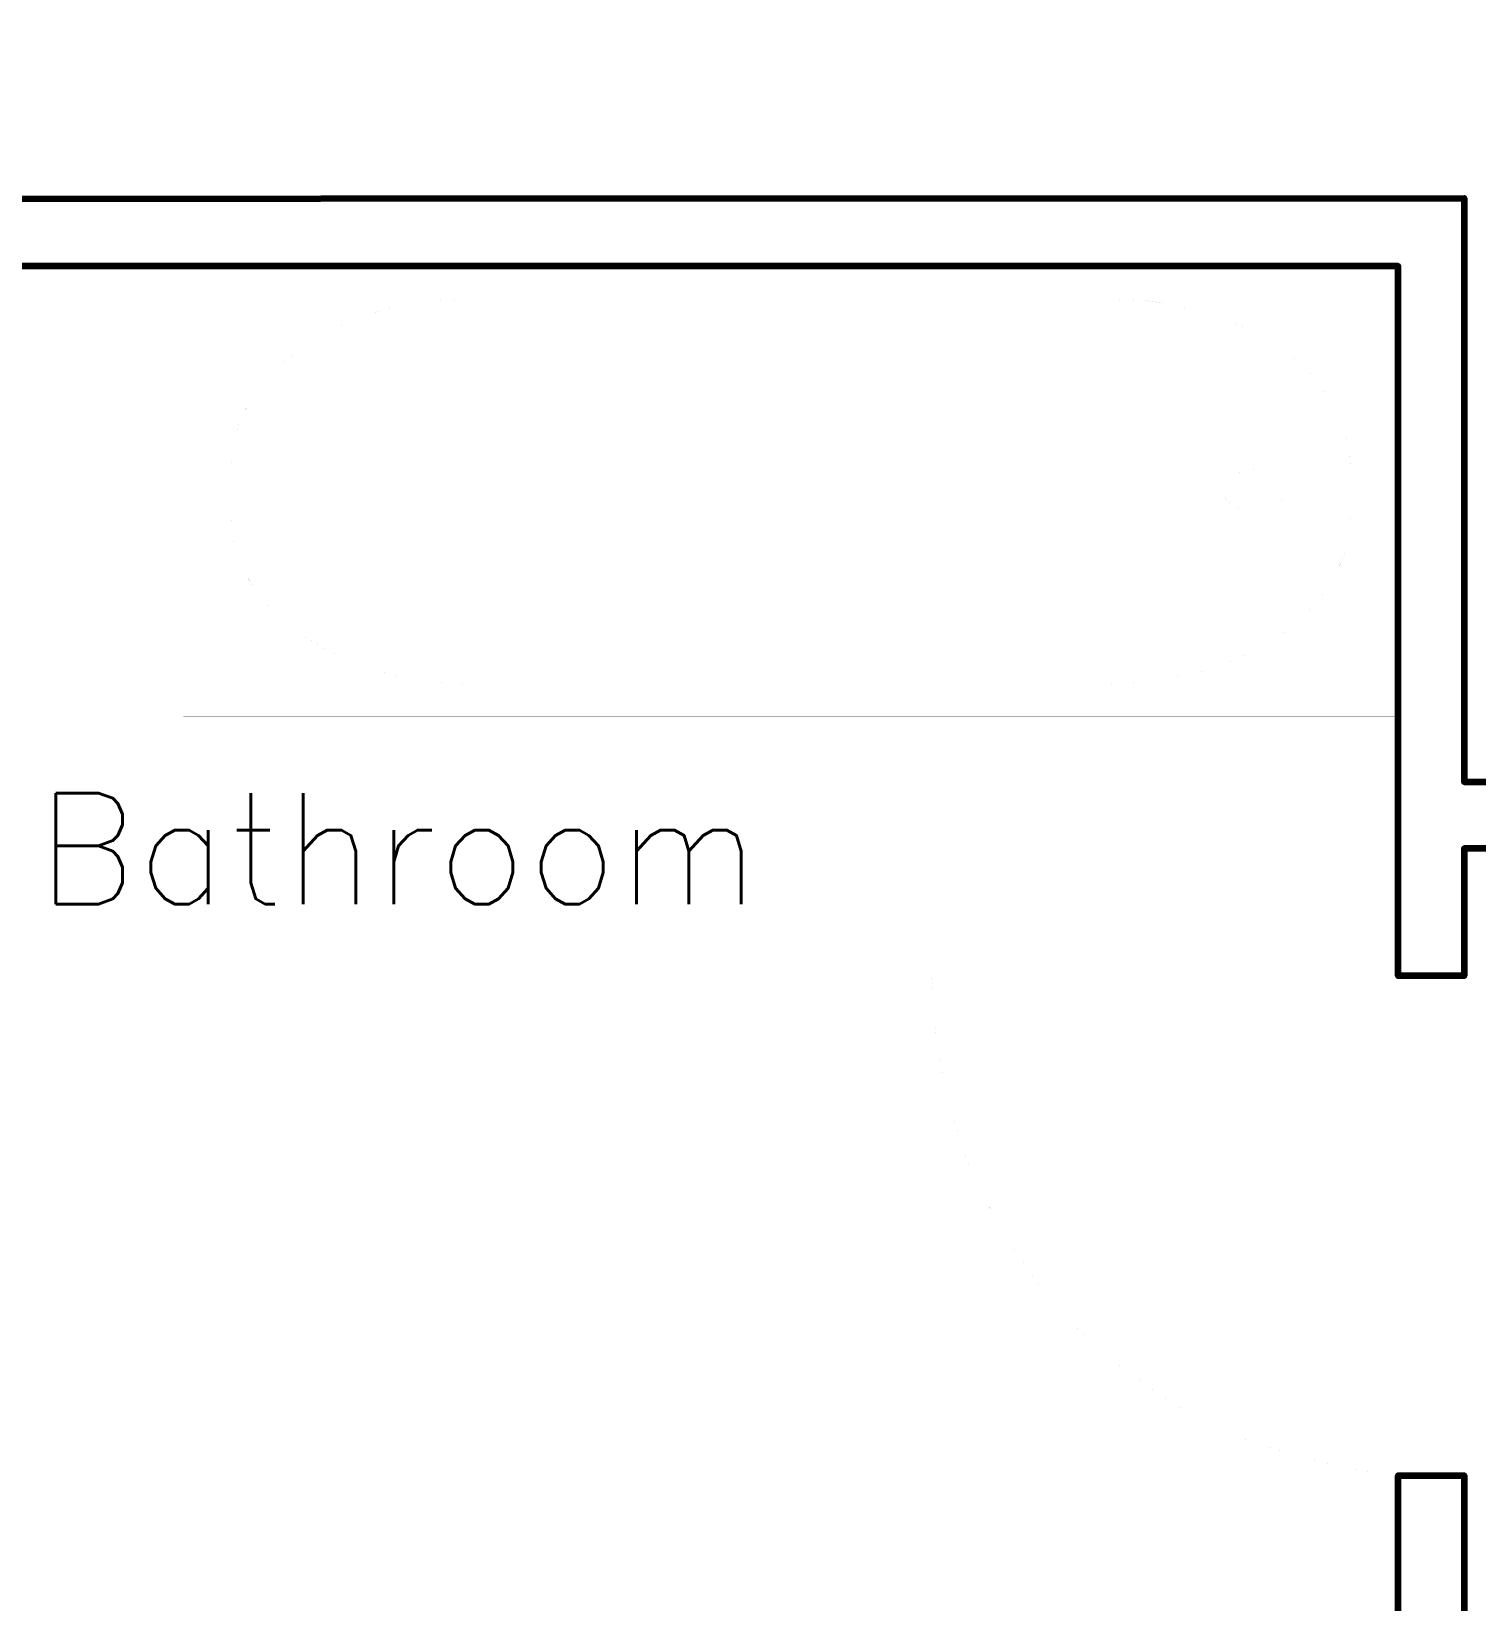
# Model space of a CAD drawing. Header units: metres. Extents: x -2.2 to 5.9, y -2.8 to 8.4.
# Drawn here: x -0.461 to 2.141, y 2.714 to 5.541 of the extents above; entities that cross this region are included whole.
import ezdxf
from ezdxf.enums import TextEntityAlignment as Align

# ---------------------------------------------------------------- set-up
doc = ezdxf.new("R2010")
doc.units = ezdxf.units.M
doc.header["$LTSCALE"] = 10
doc.layers.get('0').update_dxf_attribs({"linetype": 'CONTINUOUS', "lineweight": 100})
for name, color, linetype, lineweight in [('doors', 1, 'CONTINUOUS', 100), ('roomitems', 2, 'CONTINUOUS', 100), ('texts', 5, 'CONTINUOUS', 100), ('walls', 8, 'CONTINUOUS', 100)]:
    doc.layers.add(name, color=color, linetype=linetype, lineweight=lineweight)
doc.styles.get("Standard").update_dxf_attribs({"font": 'txt', "width": 0.75, "bigfont": 'bigfont.shx'})

# ---------------------------------------------------------------- blocks, each defined once
blk = doc.blocks.new('W-2-0')
at = {"color": 0, "const_width": 0.01}
for points in [[(-450, -75), (-450, 0)], [(450, 0), (441.8, -122.1)], [(450, 0), (450, 0)], [(-450, -150), (-450, -75)], [(441.8, -122.1), (417.8, -239.2)], [(-450, -225), (-450, -150)], [(-450, -300), (-450, -225)], [(417.8, -239.2), (379.3, -350.3)], [(-450, -375), (-450, -300)], [(379.3, -350.3), (327.1, -454.2)], [(-450, -450), (-450, -375)], [(-450, -525), (-450, -450)], [(327.1, -454.2), (262.5, -549.9)], [(-450, -600), (-450, -525)], [(262.5, -549.9), (186.4, -636.4)], [(-450, -675), (-450, -600)], [(186.4, -636.4), (99.9, -712.5)], [(-450, -750), (-450, -675)], [(99.9, -712.5), (4.2, -777.1)], [(-450, -825), (-450, -750)], [(4.2, -777.1), (-99.7, -829.3)], [(-450, -900), (-450, -825)], [(-99.7, -829.3), (-210.8, -867.8)], [(-210.8, -867.8), (-327.9, -891.8)], [(-327.9, -891.8), (-450, -900)]]:
    blk.add_lwpolyline(points, dxfattribs=at)
blk = doc.blocks.new('F-2-2')
at = {"color": 0, "const_width": 0.01}
for points in [[(-1093.7, 406.4), (-1093.7, 406.4)], [(-1093.7, 406.4), (-911.4, 406.4)], [(-1093.7, 338.7), (-1093.7, 406.4)], [(-1093.7, 406.4), (-1093.7, 406.4)], [(-1093.7, 406.4), (-1093.7, 406.4)], [(-911.4, 406.4), (-729.2, 406.4)], [(-729.2, 406.4), (-546.9, 406.4)], [(-546.9, 406.4), (-364.6, 406.4)], [(-364.6, 406.4), (-182.3, 406.4)], [(-182.3, 406.4), (0, 406.4)], [(0, 406.4), (182.3, 406.4)], [(182.3, 406.4), (364.6, 406.4)], [(364.6, 406.4), (546.9, 406.4)], [(546.9, 406.4), (729.2, 406.4)], [(729.2, 406.4), (911.4, 406.4)], [(911.4, 406.4), (1093.7, 406.4)], [(1093.7, 406.4), (1093.7, 338.7)], [(-691.5, 335.7), (-635.4, 343.7)], [(-635.4, 343.7), (-577, 346.4)], [(-577, 346.4), (-577, 346.4)], [(-577, 346.4), (-480.8, 346.4)], [(-577, 346.4), (-577, 346.4)], [(-577, 346.4), (-577, 346.4)], [(-577, 346.4), (-577, 346.4)], [(-577, 346.4), (-577, 346.4)], [(-577, 346.4), (-577, 346.4)], [(-577, 346.4), (-577, 346.4)], [(-577, 346.4), (-577, 346.4)], [(-577, 346.4), (-577, 346.4)], [(-577, 346.4), (-577, 346.4)], [(-577, 346.4), (-577, 346.4)], [(-577, 346.4), (-577, 346.4)], [(-577, 346.4), (-577, 346.4)], [(-577, 346.4), (-577, 346.4)], [(-577, 346.4), (-577, 346.4)], [(-480.8, 346.4), (-384.7, 346.4)], [(-384.7, 346.4), (-288.5, 346.4)], [(-288.5, 346.4), (-192.3, 346.4)], [(-192.3, 346.4), (-96.2, 346.4)], [(-96.2, 346.4), (0, 346.4)], [(0, 346.4), (96.2, 346.4)], [(96.2, 346.4), (192.3, 346.4)], [(192.3, 346.4), (288.5, 346.4)], [(288.5, 346.4), (384.7, 346.4)], [(384.7, 346.4), (480.8, 346.4)], [(480.8, 346.4), (577, 346.4)], [(577, 346.4), (635.4, 343.7)], [(635.4, 343.7), (691.5, 335.7)], [(-1093.7, 270.9), (-1093.7, 338.7)], [(-794.3, 305.5), (-744.6, 322.8)], [(-744.6, 322.8), (-691.5, 335.7)], [(691.5, 335.7), (744.6, 322.8)], [(744.6, 322.8), (794.3, 305.5)], [(1093.7, 338.7), (1093.7, 270.9)], [(-881.5, 258.6), (-840.1, 283.9)], [(-840.1, 283.9), (-794.3, 305.5)], [(794.3, 305.5), (840.1, 283.9)], [(840.1, 283.9), (881.5, 258.6)], [(-1093.7, 203.2), (-1093.7, 270.9)], [(-917.9, 229.8), (-881.5, 258.6)], [(881.5, 258.6), (917.9, 229.8)], [(1093.7, 270.9), (1093.7, 203.2)], [(-948.8, 197.9), (-917.9, 229.8)], [(917.9, 229.8), (948.8, 197.9)], [(-1093.7, 135.5), (-1093.7, 203.2)], [(1093.7, 203.2), (1093.7, 135.5)], [(-973.8, 163.2), (-948.8, 197.9)], [(948.8, 197.9), (973.8, 163.2)], [(-992.2, 126.2), (-973.8, 163.2)], [(973.8, 163.2), (992.2, 126.2)], [(-1093.7, 67.7), (-1093.7, 135.5)], [(-1003.7, 87.2), (-992.2, 126.2)], [(992.2, 126.2), (1003.7, 87.2)], [(1093.7, 135.5), (1093.7, 67.7)], [(-1007.6, 46.5), (-1003.7, 87.2)], [(1003.7, 87.2), (1007.6, 46.5)], [(-1093.7, 0), (-1093.7, 67.7)], [(1093.7, 67.7), (1093.7, 0)], [(-1007.6, 38.7), (-1007.6, 46.5)], [(-1007.6, 31), (-1007.6, 38.7)], [(-1007.6, 23.2), (-1007.6, 31)], [(796.8, 27.4), (802, 30.6)], [(802, 30.6), (807.8, 33.3)], [(807.8, 33.3), (814.1, 35.5)], [(814.1, 35.5), (820.9, 37.1)], [(820.9, 37.1), (828, 38.1)], [(828, 38.1), (835.4, 38.5)], [(835.4, 38.5), (842.8, 38.1)], [(842.8, 38.1), (849.9, 37.1)], [(849.9, 37.1), (856.6, 35.5)], [(856.6, 35.5), (862.9, 33.3)], [(862.9, 33.3), (868.7, 30.6)], [(868.7, 30.6), (873.9, 27.4)], [(1007.6, 46.5), (1007.6, 38.7)], [(1007.6, 38.7), (1007.6, 31)], [(1007.6, 31), (1007.6, 23.2)], [(-1093.7, -67.7), (-1093.7, 0)], [(-1007.6, 15.5), (-1007.6, 23.2)], [(-1007.6, 7.7), (-1007.6, 15.5)], [(-1007.6, 0), (-1007.6, 7.7)], [(-1007.6, -7.7), (-1007.6, 0)], [(780.8, 0.5), (781.3, 5.7)], [(781.3, -4.7), (780.8, 0.5)], [(781.3, 5.7), (782.8, 10.6)], [(782.8, 10.6), (785.1, 15.3)], [(785.1, 15.3), (788.3, 19.7)], [(788.3, 19.7), (792.2, 23.7)], [(792.2, 23.7), (796.8, 27.4)], [(873.9, 27.4), (878.5, 23.7)], [(878.5, 23.7), (882.5, 19.7)], [(882.5, 19.7), (885.6, 15.3)], [(885.6, 15.3), (888, 10.6)], [(888, 10.6), (889.4, 5.7)], [(889.4, 5.7), (889.9, 0.5)], [(889.9, 0.5), (889.4, -4.7)], [(889.9, 0.5), (889.9, 0.5)], [(889.9, 0.5), (889.9, 0.5)], [(889.9, 0.5), (889.9, 0.5)], [(889.9, 0.5), (889.9, 0.5)], [(889.9, 0.5), (889.9, 0.5)], [(889.9, 0.5), (889.9, 0.5)], [(889.9, 0.5), (889.9, 0.5)], [(889.9, 0.5), (889.9, 0.5)], [(889.9, 0.5), (889.9, 0.5)], [(889.9, 0.5), (889.9, 0.5)], [(889.9, 0.5), (889.9, 0.5)], [(889.9, 0.5), (889.9, 0.5)], [(889.9, 0.5), (889.9, 0.5)], [(889.9, 0.5), (889.9, 0.5)], [(889.9, 0.5), (889.9, 0.5)], [(1007.6, 23.2), (1007.6, 15.5)], [(1007.6, 15.5), (1007.6, 7.7)], [(1007.6, 7.7), (1007.6, 0)], [(1007.6, 0), (1007.6, -7.7)], [(1093.7, 0), (1093.7, -67.7)], [(-1007.6, -15.5), (-1007.6, -7.7)], [(-1007.6, -23.2), (-1007.6, -15.5)], [(-1007.6, -31), (-1007.6, -23.2)], [(782.8, -9.6), (781.3, -4.7)], [(785.1, -14.3), (782.8, -9.6)], [(788.3, -18.7), (785.1, -14.3)], [(792.2, -22.7), (788.3, -18.7)], [(796.8, -26.4), (792.2, -22.7)], [(802, -29.6), (796.8, -26.4)], [(873.9, -26.4), (868.7, -29.6)], [(878.5, -22.7), (873.9, -26.4)], [(882.5, -18.7), (878.5, -22.7)], [(885.6, -14.3), (882.5, -18.7)], [(888, -9.6), (885.6, -14.3)], [(889.4, -4.7), (888, -9.6)], [(1007.6, -7.7), (1007.6, -15.5)], [(1007.6, -15.5), (1007.6, -23.2)], [(1007.6, -23.2), (1007.6, -31)], [(-1007.6, -38.7), (-1007.6, -31)], [(-1007.6, -46.5), (-1007.6, -38.7)], [(-1003.7, -87.2), (-1007.6, -46.5)], [(807.8, -32.3), (802, -29.6)], [(814.1, -34.5), (807.8, -32.3)], [(820.9, -36.1), (814.1, -34.5)], [(828, -37.1), (820.9, -36.1)], [(835.4, -37.5), (828, -37.1)], [(842.8, -37.1), (835.4, -37.5)], [(849.9, -36.1), (842.8, -37.1)], [(856.6, -34.5), (849.9, -36.1)], [(862.9, -32.3), (856.6, -34.5)], [(868.7, -29.6), (862.9, -32.3)], [(1007.6, -46.5), (1003.7, -87.2)], [(1007.6, -31), (1007.6, -38.7)], [(1007.6, -38.7), (1007.6, -46.5)], [(-1093.7, -135.5), (-1093.7, -67.7)], [(1093.7, -67.7), (1093.7, -135.5)], [(-992.2, -126.2), (-1003.7, -87.2)], [(1003.7, -87.2), (992.2, -126.2)], [(-1093.7, -203.2), (-1093.7, -135.5)], [(-973.8, -163.2), (-992.2, -126.2)], [(992.2, -126.2), (973.8, -163.2)], [(1093.7, -135.5), (1093.7, -203.2)], [(-948.8, -197.9), (-973.8, -163.2)], [(973.8, -163.2), (948.8, -197.9)], [(-917.9, -229.8), (-948.8, -197.9)], [(948.8, -197.9), (917.9, -229.8)], [(-1093.7, -270.9), (-1093.7, -203.2)], [(1093.7, -203.2), (1093.7, -270.9)], [(-881.5, -258.6), (-917.9, -229.8)], [(917.9, -229.8), (881.5, -258.6)], [(-1093.7, -338.7), (-1093.7, -270.9)], [(-840.1, -283.9), (-881.5, -258.6)], [(881.5, -258.6), (840.1, -283.9)], [(1093.7, -270.9), (1093.7, -338.7)], [(-794.3, -305.5), (-840.1, -283.9)], [(-744.6, -322.8), (-794.3, -305.5)], [(794.3, -305.5), (744.6, -322.8)], [(840.1, -283.9), (794.3, -305.5)], [(-1093.7, -406.4), (-1093.7, -338.7)], [(-691.5, -335.7), (-744.6, -322.8)], [(-635.4, -343.7), (-691.5, -335.7)], [(691.5, -335.7), (635.4, -343.7)], [(744.6, -322.8), (691.5, -335.7)], [(1093.7, -338.7), (1093.7, -406.4)], [(-577, -346.4), (-635.4, -343.7)], [(-480.8, -346.4), (-577, -346.4)], [(-384.7, -346.4), (-480.8, -346.4)], [(-288.5, -346.4), (-384.7, -346.4)], [(-192.3, -346.4), (-288.5, -346.4)], [(-96.2, -346.4), (-192.3, -346.4)], [(0, -346.4), (-96.2, -346.4)], [(96.2, -346.4), (0, -346.4)], [(192.3, -346.4), (96.2, -346.4)], [(288.5, -346.4), (192.3, -346.4)], [(384.7, -346.4), (288.5, -346.4)], [(480.8, -346.4), (384.7, -346.4)], [(577, -346.4), (480.8, -346.4)], [(635.4, -343.7), (577, -346.4)], [(-911.4, -406.4), (-1093.7, -406.4)], [(-729.2, -406.4), (-911.4, -406.4)], [(-546.9, -406.4), (-729.2, -406.4)], [(-364.6, -406.4), (-546.9, -406.4)], [(-182.3, -406.4), (-364.6, -406.4)], [(0, -406.4), (-182.3, -406.4)], [(182.3, -406.4), (0, -406.4)], [(364.6, -406.4), (182.3, -406.4)], [(546.9, -406.4), (364.6, -406.4)], [(729.2, -406.4), (546.9, -406.4)], [(911.4, -406.4), (729.2, -406.4)], [(1093.7, -406.4), (911.4, -406.4)]]:
    blk.add_lwpolyline(points, dxfattribs=at)

msp = doc.modelspace()

# ---------------------------------------------------------------- linework, layer by layer
at = {"layer": 'walls'}
msp.add_lwpolyline([(3.209, 8.109), (-2, 8.109), (-2, 5.24), (2.119, 5.241), (2.119, 4.19), (3.527, 4.19), (3.527, 4.07), (2.119, 4.07), (2.119, 3.841), (2, 3.841), (2, 5.119), (-2, 5.119), (-2, 2.619), (2, 2.619), (2, 2.941), (2.119, 2.941), (2.119, 2.492), (-2, 2.492), (-2, -2.507), (-0.689, -2.507), (-0.689, -2.757), (-2.25, -2.757), (-2.25, 8.369), (3.209, 8.369)], close=True, dxfattribs=at)

# ---------------------------------------------------------------- block references
at = {"layer": 'doors', "xscale": 0.001, "yscale": 0.001, "rotation": -90}
msp.add_blockref('W-2-0', (2.06, 3.3911), dxfattribs=at)
at = {"layer": 'roomitems', "xscale": 0.001, "yscale": 0.001}
msp.add_blockref('F-2-2', (0.9063, 4.7136), dxfattribs=at)

# ---------------------------------------------------------------- texts
at = {"layer": 'texts'}
msp.add_text('Bathroom', height=0.2, dxfattribs=at).set_placement((0.2, 4.07), align=Align.MIDDLE_CENTER)

doc.saveas('drawing.dxf')
